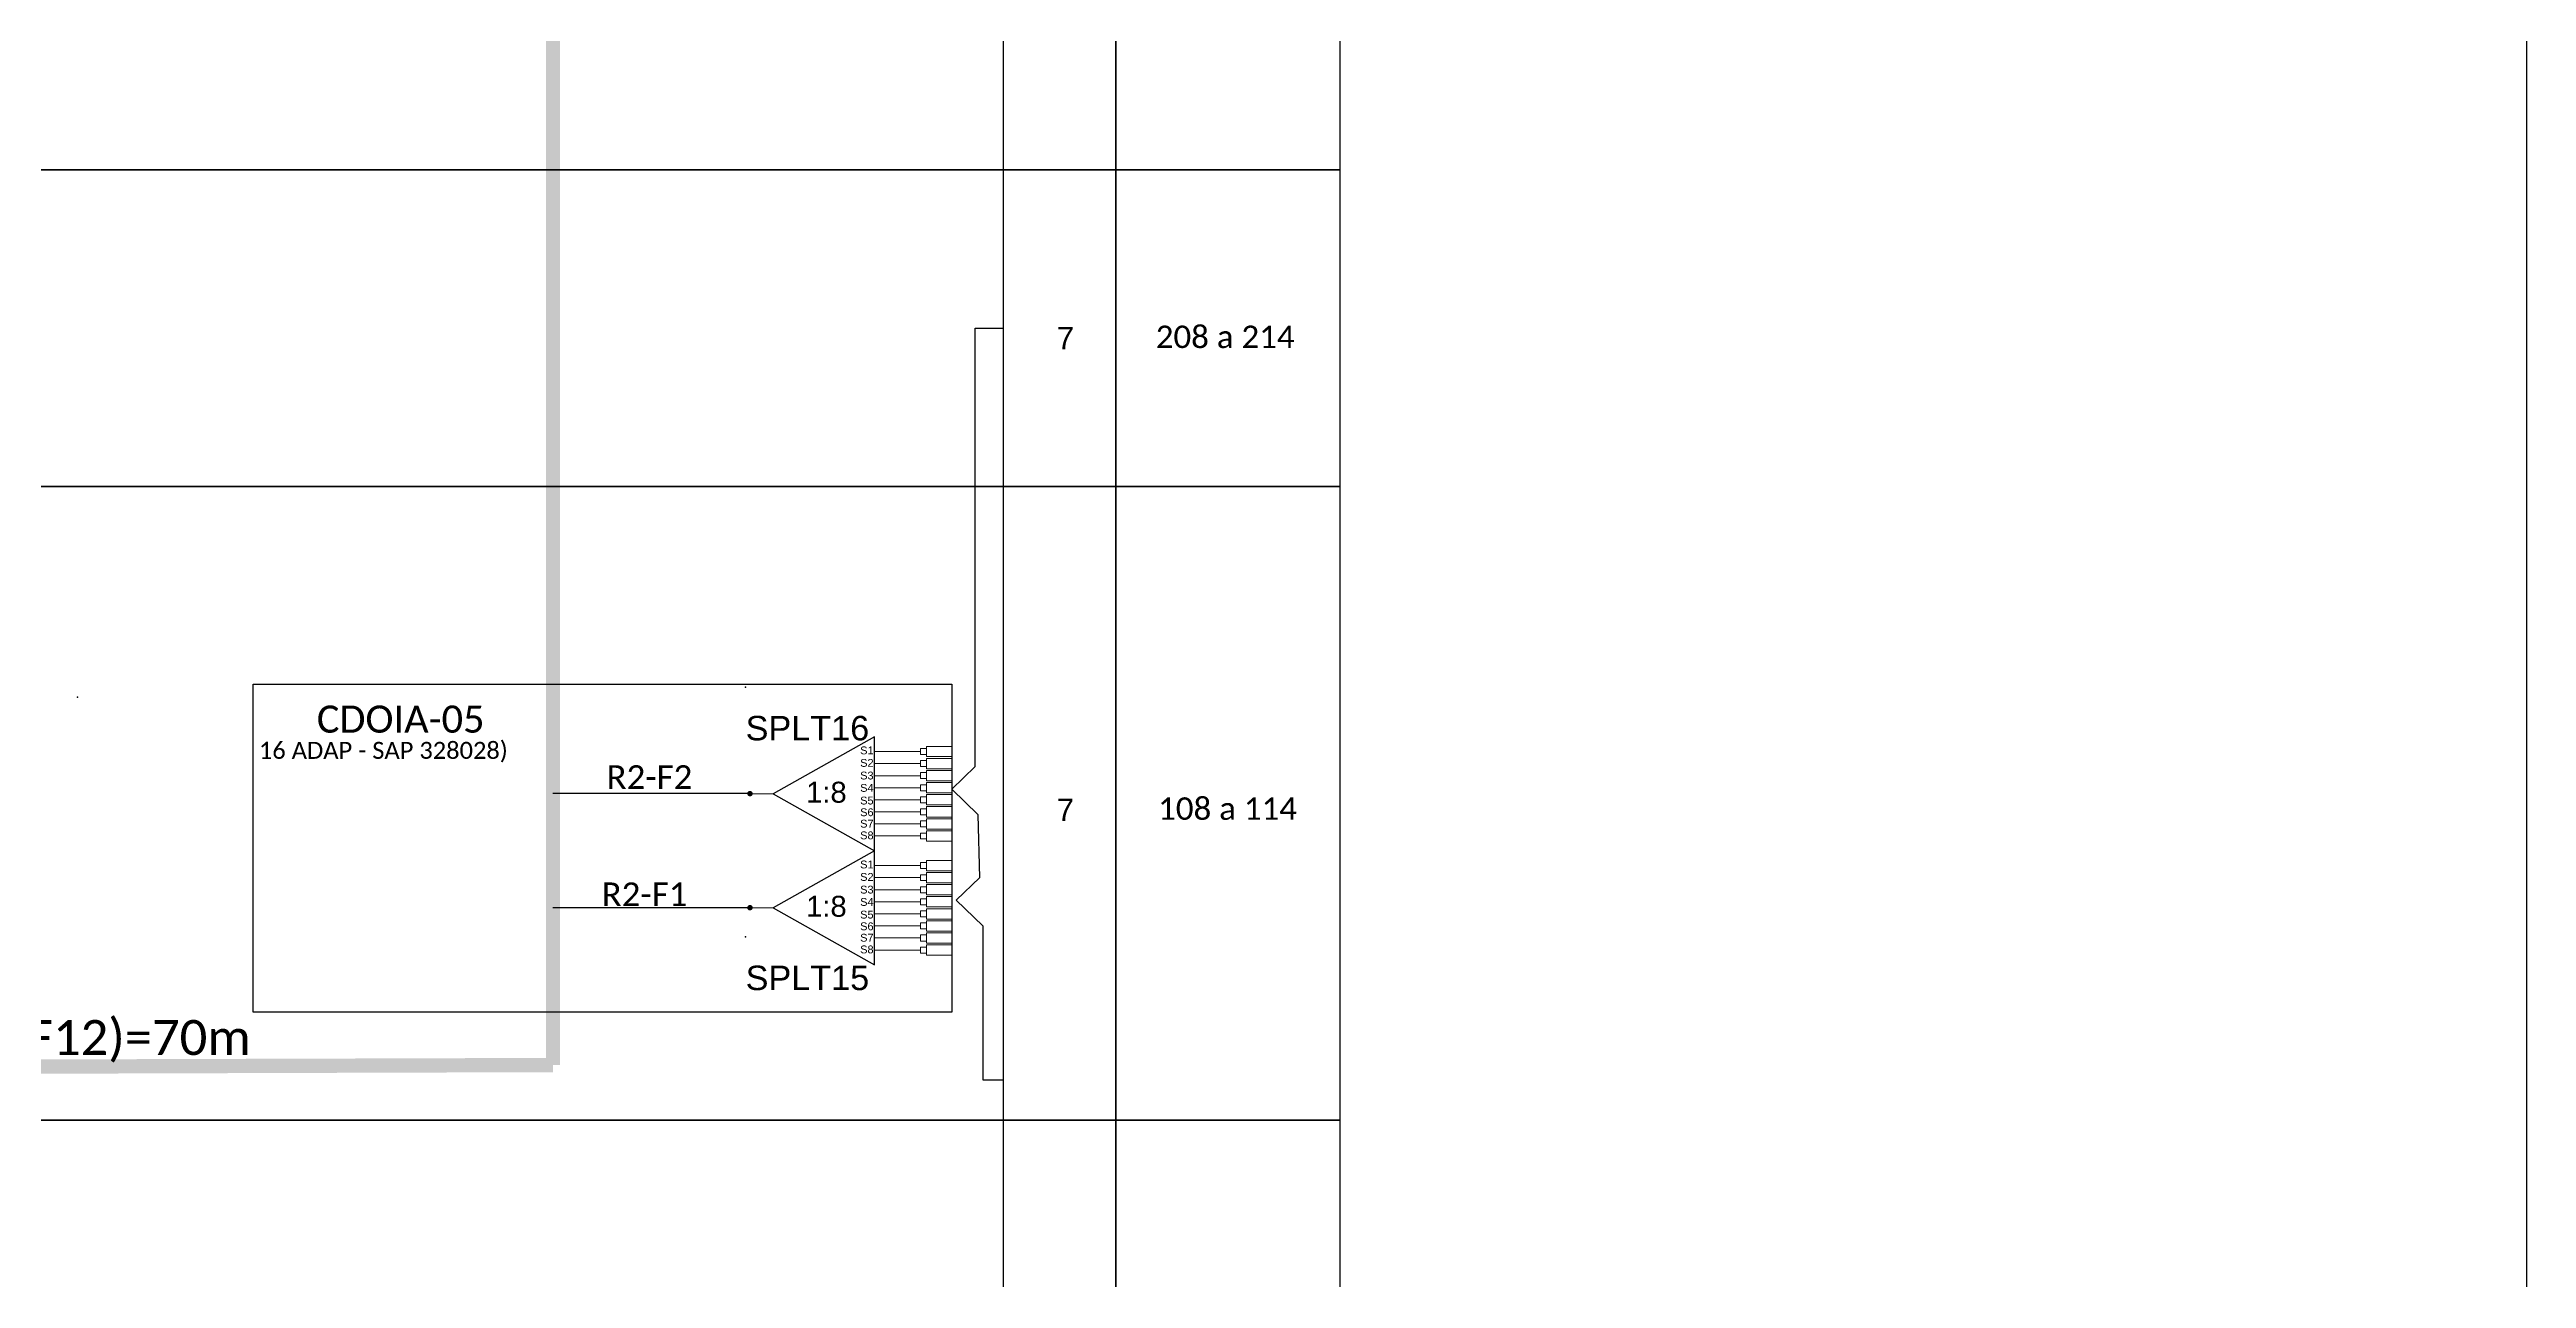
# Model space of a CAD drawing. Header units: metres. Extents: x -203 to 1885, y -55 to 636.
# Drawn here: x 698.6 to 824.4, y 13.5 to 76 of the extents above; entities that cross this region are included whole.
import ezdxf
from ezdxf.enums import TextEntityAlignment as Align

# ---------------------------------------------------------------- set-up
doc = ezdxf.new("R2010")
doc.units = ezdxf.units.M
doc.styles.add('ARIAL', font='arial.ttf')
doc.styles.add('WMF-Calibri0', font='calibri.ttf')

# ---------------------------------------------------------------- blocks, each defined once
blk = doc.blocks.new('SPLT_1-8_SC-APC')
at = {"color": 1}
blk.add_lwpolyline([(-7.37, -2.1), (-17.04, -7.55), (-7.37, -13), (-7.37, -2.1)], dxfattribs=at)
at = {"color": 3, "lineweight": 0}
for points in [[(-2.99, -3.51), (-7.37, -3.51)], [(-7.37, -4.66), (-2.99, -4.66)], [(-2.41, -3.02), (-2.41, -4)], [(-2.41, -3.02), (0, -3.02)], [(-2.41, -4), (0, -4)], [(-2.41, -4.17), (-2.41, -5.16)], [(-2.41, -4.17), (0, -4.17)], [(-7.37, -5.82), (-2.99, -5.82)], [(-7.37, -6.97), (-2.99, -6.97)], [(-2.41, -5.16), (0, -5.16)], [(-2.41, -5.32), (-2.41, -6.31)], [(-2.41, -5.32), (0, -5.32)], [(-2.41, -6.31), (0, -6.31)], [(-2.41, -6.48), (-2.41, -7.46)], [(-2.41, -6.48), (0, -6.48)], [(-7.37, -8.12), (-2.99, -8.12)], [(-7.37, -9.28), (-2.99, -9.28)], [(-2.41, -7.46), (0, -7.46)], [(-2.41, -7.63), (-2.41, -8.62)], [(-2.41, -7.63), (0, -7.63)], [(-2.41, -8.62), (0, -8.62)], [(-2.41, -8.78), (-2.41, -9.77)], [(-2.41, -8.78), (0, -8.78)], [(-7.37, -10.43), (-2.99, -10.43)], [(-7.37, -11.58), (-2.99, -11.58)], [(-2.41, -9.77), (0, -9.77)], [(-2.41, -9.94), (-2.41, -10.92)], [(-2.41, -9.94), (0, -9.94)], [(-2.41, -10.92), (0, -10.92)], [(-2.41, -11.09), (-2.41, -12.08)], [(-2.41, -11.09), (0, -11.09)], [(-2.41, -12.08), (0, -12.08)]]:
    blk.add_lwpolyline(points, dxfattribs=at)
for points in [[(-2.99, -3.22), (-2.41, -3.22), (-2.41, -3.8), (-2.99, -3.8)], [(-2.99, -4.38), (-2.41, -4.38), (-2.41, -4.95), (-2.99, -4.95)], [(-2.99, -5.53), (-2.41, -5.53), (-2.41, -6.1), (-2.99, -6.1)], [(-2.99, -6.68), (-2.41, -6.68), (-2.41, -7.26), (-2.99, -7.26)], [(-2.99, -7.84), (-2.41, -7.84), (-2.41, -8.41), (-2.99, -8.41)], [(-2.99, -8.99), (-2.41, -8.99), (-2.41, -9.56), (-2.99, -9.56)], [(-2.99, -10.14), (-2.41, -10.14), (-2.41, -10.72), (-2.99, -10.72)], [(-2.99, -11.3), (-2.41, -11.3), (-2.41, -11.87), (-2.99, -11.87)]]:
    blk.add_lwpolyline(points, close=True, dxfattribs=at)
at = {"color": 1, "lineweight": 0}
blk.add_lwpolyline([(-17.04, -7.55), (-19.26, -7.55)], dxfattribs=at)
at = {"color": 1, "style": 'ARIAL'}
for s, height, p in [('S1', 0.75, (-8.74, -3.78)), ('S2', 0.75, (-8.74, -4.97)), ('1:8', 2, (-13.91, -8.4)), ('S3', 0.75, (-8.74, -6.18)), ('S4', 0.75, (-8.74, -7.36)), ('S5', 0.75, (-8.74, -8.57)), ('S6', 0.75, (-8.74, -9.69)), ('S7', 0.75, (-8.74, -10.78)), ('S8', 0.75, (-8.74, -11.9))]:
    blk.add_text(s, height=height, dxfattribs=at).set_placement(p)
blk = doc.blocks.new('A$C415C251F')
at = {"color": 3}
blk.add_point((0, 0), dxfattribs=at)
blk = doc.blocks.new('LEG_CDOIA8_C-SPLT_ESQ')
at = {"color": 3, "extrusion": (0, 0, -1), "xscale": -1, "zscale": -1}
blk.add_blockref('A$C415C251F', (0, 0), dxfattribs=at)
at = {"color": 1, "style": 'WMF-Calibri0', "flags": 4}
blk.add_attdef('CDO', (21.44, -2.61), '', height=2, dxfattribs=at)
blk.add_attdef('MODELO', text='', height=1.5, dxfattribs=at).set_placement((22.54, -4.54), align=Align.CENTER)
at = {"style": 'ARIAL', "flags": 4}
blk.add_attdef('SPLITAGEM', text='', height=1.5, dxfattribs=at).set_placement((18.61, -12.59), align=Align.CENTER)
blk = doc.blocks.new('SPLITTER_')
blk.add_point((0, 0))
at = {"style": 'ARIAL', "flags": 4}
blk.add_attdef('SPLT', (0, -3.26), '', height=1.5, dxfattribs=at)

msp = doc.modelspace()

# ---------------------------------------------------------------- hatches: boundary and pattern name
h = msp.add_hatch(color=3)
h.dxf.hatch_style = 1
edge = h.paths.add_edge_path()
edge.add_arc((734.17, 38.14), 0.14, 0, 360)
h = msp.add_hatch(color=3)
h.dxf.hatch_style = 1
edge = h.paths.add_edge_path()
edge.add_arc((734.17, 32.34), 0.14, 0, 360)

# ---------------------------------------------------------------- linework, layer by layer
for p, q in [((747.06, 69.86), (558.96, 69.86)), ((558.96, 69.86), (747.06, 69.86)), ((747.06, 53.75), (558.96, 53.75)), ((558.96, 53.75), (747.06, 53.75)), ((747.06, 21.53), (558.96, 21.53)), ((558.96, 21.53), (747.06, 21.53))]:
    msp.add_line(p, q)
for points in [[(-203.47, 636.01), (824.44, 636.01), (824.44, -55.3), (-203.47, -55.3)], [(747.06, 85.97), (752.76, 85.97), (752.76, 69.86), (747.06, 69.86)], [(752.76, 85.97), (764.14, 85.97), (764.14, 69.86), (752.76, 69.86)], [(747.06, 69.86), (752.76, 69.86), (752.76, 53.75), (747.06, 53.75)], [(752.76, 69.86), (764.14, 69.86), (764.14, 53.75), (752.76, 53.75)], [(747.06, 53.75), (752.76, 53.75), (752.76, 21.53), (747.06, 21.53)], [(752.76, 53.75), (764.14, 53.75), (764.14, 21.53), (752.76, 21.53)], [(747.06, 21.53), (752.76, 21.53), (752.76, -10.69), (747.06, -10.69)], [(752.76, 21.53), (764.14, 21.53), (764.14, -10.69), (752.76, -10.69)]]:
    msp.add_lwpolyline(points, close=True)
at = {"color": 6, "const_width": 0.726}
for points in [[(724.16, 171.48), (724.16, 24.34)], [(684.8, 13.91), (684.8, 24.22), (724.16, 24.34)]]:
    msp.add_lwpolyline(points, dxfattribs=at)
at = {"color": 3}
for points in [[(745.62, 39.52), (745.62, 61.81), (747.06, 61.81)], [(745.62, 39.52), (744.42, 38.36), (745.77, 37.06)], [(745.85, 33.88), (745.77, 37.06)], [(745.85, 33.88), (744.65, 32.73), (746, 31.42)], [(746, 31.42), (746, 23.59), (747.06, 23.59)]]:
    msp.add_lwpolyline(points, dxfattribs=at)
at = {"color": 1}
msp.add_lwpolyline([(708.93, 43.71), (744.42, 43.71), (744.42, 27.02), (708.93, 27.02)], close=True, dxfattribs=at)
at = {"color": 6}
for points in [[(734.17, 38.14), (724.16, 38.14)], [(734.17, 32.34), (724.16, 32.34)]]:
    msp.add_lwpolyline(points, dxfattribs=at)

# ---------------------------------------------------------------- block references
at = {"color": 1}
ref = msp.add_blockref('LEG_CDOIA8_C-SPLT_ESQ', (699.99, 43.04), dxfattribs=dict(at, xscale=0.6897623040001566, yscale=0.6897623040001584, zscale=0.6897623040001567))
ref.add_attrib('CDO', 'CDOIA-05', (712.16, 41.24), dxfattribs={"color": 1, "height": 1.38, "style": 'WMF-Calibri0'})
ref.add_attrib('MODELO', '16 ADAP - SAP 328028)', dxfattribs={"color": 1, "height": 0.8622, "style": 'WMF-Calibri0'}).set_placement((715.54, 39.91), align=Align.CENTER)
ref = msp.add_blockref('SPLITTER_', (733.95, 43.55), dxfattribs=dict(xscale=0.8294400000001887, yscale=0.82944000000019, zscale=0.8294400000001886))
ref.add_attrib('SPLT', 'SPLT16', (733.95, 40.85), dxfattribs={"height": 1.244, "style": 'ARIAL'})
at = {"color": 3, "xscale": 0.532102348800001, "yscale": 0.5321023488000023, "zscale": 0.532102348800001}
for p in [(744.42, 42.15), (744.42, 36.35)]:
    msp.add_blockref('SPLT_1-8_SC-APC', p, dxfattribs=at)
ref = msp.add_blockref('SPLITTER_', (733.95, 30.86), dxfattribs=dict(xscale=0.8294400000001887, yscale=0.82944000000019, zscale=0.8294400000001886))
ref.add_attrib('SPLT', 'SPLT15', (733.95, 28.15), dxfattribs={"height": 1.244, "style": 'ARIAL'})

# ---------------------------------------------------------------- texts
at = {"style": 'WMF-Calibri0'}
for s, p in [('208 a 214', (754.79, 60.8)), ('108 a 114', (754.91, 36.81))]:
    msp.add_text(s, height=1.14, dxfattribs=at).set_placement(p)
at = {"color": 6, "style": 'WMF-Calibri0'}
for s, height, p in [('R2-F2', 1.205, (726.88, 38.38)), ('R2-F1', 1.205, (726.63, 32.42)), ('RISER-1(F12)=70m', 1.7784, (688.05, 24.85))]:
    msp.add_text(s, height=height, dxfattribs=at).set_placement(p)
at = {"style": 'ARIAL', "flags": 12}
for text, height, p in [('XX', 1.132, (750.2, 61.3)), ('0', 1.13, (750.2, 37.32))]:
    msp.add_attdef('7', text=text, height=height, dxfattribs=at).set_placement(p, align=Align.MIDDLE_CENTER)

doc.saveas('drawing.dxf')
